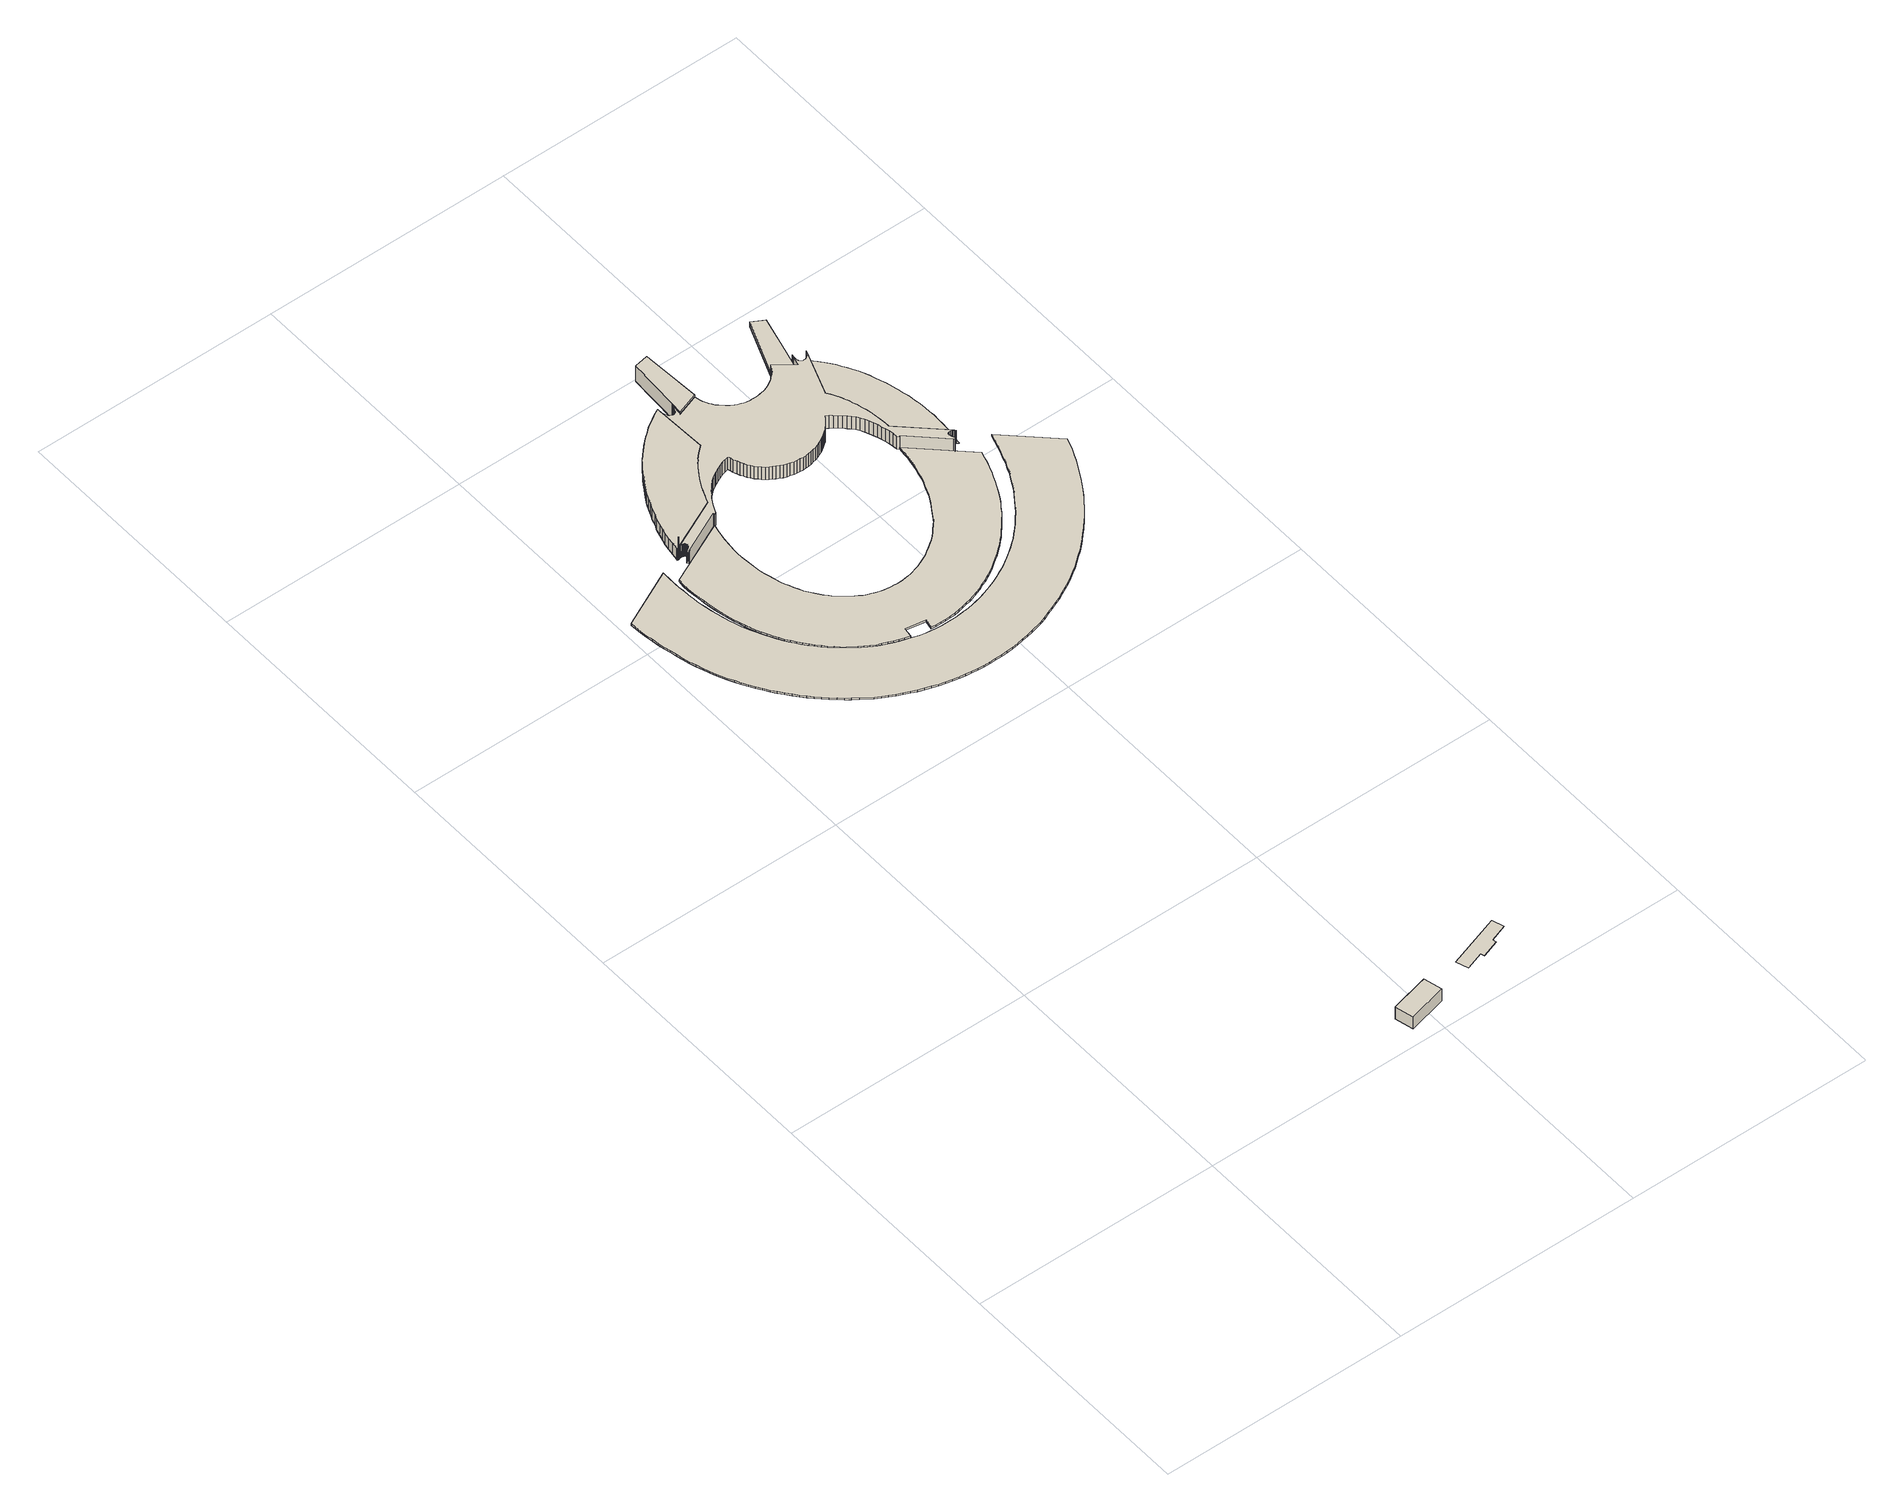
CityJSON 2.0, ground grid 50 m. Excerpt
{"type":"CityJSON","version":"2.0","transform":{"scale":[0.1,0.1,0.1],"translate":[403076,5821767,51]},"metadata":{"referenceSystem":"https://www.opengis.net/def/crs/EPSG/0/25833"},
"CityObjects":{
"building1":{"type":"Building","attributes":{"Gemeindeschluessel":"11000010","BezugspunktDach":"2200","function":"31001_2612","measuredHeight":3,"storeysAboveGround":1},"address":[{"country":"Germany","locality":"Berlin","thoroughfareNumber":"99 (20)","thoroughfareName":"Eisenacher Straße"}],"geometry":[{"type":"Solid","lod":"1","boundaries":[[[[0,1,2,3]],[[4,5,6,7]],[[4,7,3,2]],[[5,4,2,1]],[[6,5,1,0]],[[7,6,0,3]]]]}]},
"building2":{"type":"Building","attributes":{"Gemeindeschluessel":"11000010","BezugspunktDach":"2200","function":"31001_2081","measuredHeight":0.055,"storeysAboveGround":1},"address":[{"country":"Germany","locality":"Berlin","thoroughfareNumber":"99 (21)","thoroughfareName":"Eisenacher Straße"}],"geometry":[{"type":"Solid","lod":"1","boundaries":[[[[8,9,10,11,12,13,14,15]],[[16,17,18,19,20,21,22,23]],[[16,23,15,14]],[[17,16,14,13]],[[18,17,13,12]],[[19,18,12,11]],[[20,19,11,10]],[[21,20,10,9]],[[22,21,9,8]],[[23,22,8,15]]]]}]},
"building3":{"type":"Building","attributes":{"name":"Arena","Gemeindeschluessel":"11000010","BezugspunktDach":"2200","function":"31001_3030","measuredHeight":2.85,"storeysAboveGround":1},"address":[{"country":"Germany","locality":"Berlin","thoroughfareNumber":"44 (5)","thoroughfareName":"Blumberger Damm"}],"geometry":[{"type":"Solid","lod":"1","boundaries":[[[[24,25,26,27,28,29,30,31,32,33,34,35,36,37,38,39,40,41,42,43,44,45,46,47,48,49,50,51,52,53,54,55,56,57,58,59,60,61,62,63,64,65,66,67,68,69,70,71,72,73,74,75,76,77]],[[78,79,80,81,82,83,84,85,86,87,88,89,90,91,92,93,94,95,96,97,98,99,100,101,102,103,104,105,106,107,108,109,110,111,112,113,114,115,116,117,118,119,120,121,122,123,124,125,126,127,128,129,130,131]],[[78,131,77,76]],[[79,78,76,75]],[[80,79,75,74]],[[81,80,74,73]],[[82,81,73,72]],[[83,82,72,71]],[[84,83,71,70]],[[85,84,70,69]],[[86,85,69,68]],[[87,86,68,67]],[[88,87,67,66]],[[89,88,66,65]],[[90,89,65,64]],[[91,90,64,63]],[[92,91,63,62]],[[93,92,62,61]],[[94,93,61,60]],[[95,94,60,59]],[[96,95,59,58]],[[97,96,58,57]],[[98,97,57,56]],[[99,98,56,55]],[[100,99,55,54]],[[101,100,54,53]],[[102,101,53,52]],[[103,102,52,51]],[[104,103,51,50]],[[105,104,50,49]],[[106,105,49,48]],[[107,106,48,47]],[[108,107,47,46]],[[109,108,46,45]],[[110,109,45,44]],[[111,110,44,43]],[[112,111,43,42]],[[113,112,42,41]],[[114,113,41,40]],[[115,114,40,39]],[[116,115,39,38]],[[117,116,38,37]],[[118,117,37,36]],[[119,118,36,35]],[[120,119,35,34]],[[121,120,34,33]],[[122,121,33,32]],[[123,122,32,31]],[[124,123,31,30]],[[125,124,30,29]],[[126,125,29,28]],[[127,126,28,27]],[[128,127,27,26]],[[129,128,26,25]],[[130,129,25,24]],[[131,130,24,77]]]]}]},
"building4":{"type":"Building","attributes":{"Gemeindeschluessel":"11000010","BezugspunktDach":"2200","function":"31001_3030","measuredHeight":0.426,"storeysAboveGround":1},"address":[{"country":"Germany","locality":"Berlin","thoroughfareNumber":"44 (7)","thoroughfareName":"Blumberger Damm"}],"geometry":[{"type":"Solid","lod":"1","boundaries":[[[[132,133,134,135,136,137,138,139,140,141,142,143,144,145,146,147,148,149,150,151,152,153,154,155,156,157,158,159,160,161,162,163,164,165,166,167,168,169,170,171,172,173,174,175,176,177,178,179,180,181,182,183,184,185,186,187,188,189,190,191,192,193,194,195,196,197,198,199,200,201,202,203,204,205,206,207,208,209,210,211,212,213,214,215,216,217,218,219,220,221,222,223,224,225,226,227,228,229,230,231,232,233,234,235,236,237,238,239,240,241,242,243,244,245,246,247,248,249,250,251,252,253,254,255,256,257,258,259,260,261,262,263,264,265,266,267,268,269,270,271,272,273,274,275,276,277,278,279,280,281,282,283,284,285,286,287,288,289,290,291,292,293,294,295,296,297,298,299,300,301,302,303,304,305,306,307]],[[308,309,310,311,312,313,314,315,316,317,318,319,320,321,322,323,324,325,326,327,328,329,330,331,332,333,334,335,336,337,338,339,340,341,342,343,344,345,346,347,348,349,350,351,352,353,354,355,356,357,358,359,360,361,362,363,364,365,366,367,368,369,370,371,372,373,374,375,376,377,378,379,380,381,382,383,384,385,386,387,388,389,390,391,392,393,394,395,396,397,398,399,400,401,402,403,404,405,406,407,408,409,410,411,412,413,414,415,416,417,418,419,420,421,422,423,424,425,426,427,428,429,430,431,432,433,434,435,436,437,438,439,440,441,442,443,444,445,446,447,448,449,450,451,452,453,454,455,456,457,458,459,460,461,462,463,464,465,466,467,468,469,470,471,472,473,474,475,476,477,478,479,480,481,482,483]],[[308,483,307,306]],[[309,308,306,305]],[[310,309,305,304]],[[311,310,304,303]],[[312,311,303,302]],[[313,312,302,301]],[[314,313,301,300]],[[315,314,300,299]],[[316,315,299,298]],[[317,316,298,297]],[[318,317,297,296]],[[319,318,296,295]],[[320,319,295,294]],[[321,320,294,293]],[[322,321,293,292]],[[323,322,292,291]],[[324,323,291,290]],[[325,324,290,289]],[[326,325,289,288]],[[327,326,288,287]],[[328,327,287,286]],[[329,328,286,285]],[[330,329,285,284]],[[331,330,284,283]],[[332,331,283,282]],[[333,332,282,281]],[[334,333,281,280]],[[335,334,280,279]],[[336,335,279,278]],[[337,336,278,277]],[[338,337,277,276]],[[339,338,276,275]],[[340,339,275,274]],[[341,340,274,273]],[[342,341,273,272]],[[343,342,272,271]],[[344,343,271,270]],[[345,344,270,269]],[[346,345,269,268]],[[347,346,268,267]],[[348,347,267,266]],[[349,348,266,265]],[[350,349,265,264]],[[351,350,264,263]],[[352,351,263,262]],[[353,352,262,261]],[[354,353,261,260]],[[355,354,260,259]],[[356,355,259,258]],[[357,356,258,257]],[[358,357,257,256]],[[359,358,256,255]],[[360,359,255,254]],[[361,360,254,253]],[[362,361,253,252]],[[363,362,252,251]],[[364,363,251,250]],[[365,364,250,249]],[[366,365,249,248]],[[367,366,248,247]],[[368,367,247,246]],[[369,368,246,245]],[[370,369,245,244]],[[371,370,244,243]],[[372,371,243,242]],[[373,372,242,241]],[[374,373,241,240]],[[375,374,240,239]],[[376,375,239,238]],[[377,376,238,237]],[[378,377,237,236]],[[379,378,236,235]],[[380,379,235,234]],[[381,380,234,233]],[[382,381,233,232]],[[383,382,232,231]],[[384,383,231,230]],[[385,384,230,229]],[[386,385,229,228]],[[387,386,228,227]],[[388,387,227,226]],[[389,388,226,225]],[[390,389,225,224]],[[391,390,224,223]],[[392,391,223,222]],[[393,392,222,221]],[[394,393,221,220]],[[395,394,220,219]],[[396,395,219,218]],[[397,396,218,217]],[[398,397,217,216]],[[399,398,216,215]],[[400,399,215,214]],[[401,400,214,213]],[[402,401,213,212]],[[403,402,212,211]],[[404,403,211,210]],[[405,404,210,209]],[[406,405,209,208]],[[407,406,208,207]],[[408,407,207,206]],[[409,408,206,205]],[[410,409,205,204]],[[411,410,204,203]],[[412,411,203,202]],[[413,412,202,201]],[[414,413,201,200]],[[415,414,200,199]],[[416,415,199,198]],[[417,416,198,197]],[[418,417,197,196]],[[419,418,196,195]],[[420,419,195,194]],[[421,420,194,193]],[[422,421,193,192]],[[423,422,192,191]],[[424,423,191,190]],[[425,424,190,189]],[[426,425,189,188]],[[427,426,188,187]],[[428,427,187,186]],[[429,428,186,185]],[[430,429,185,184]],[[431,430,184,183]],[[432,431,183,182]],[[433,432,182,181]],[[434,433,181,180]],[[435,434,180,179]],[[436,435,179,178]],[[437,436,178,177]],[[438,437,177,176]],[[439,438,176,175]],[[440,439,175,174]],[[441,440,174,173]],[[442,441,173,172]],[[443,442,172,171]],[[444,443,171,170]],[[445,444,170,169]],[[446,445,169,168]],[[447,446,168,167]],[[448,447,167,166]],[[449,448,166,165]],[[450,449,165,164]],[[451,450,164,163]],[[452,451,163,162]],[[453,452,162,161]],[[454,453,161,160]],[[455,454,160,159]],[[456,455,159,158]],[[457,456,158,157]],[[458,457,157,156]],[[459,458,156,155]],[[460,459,155,154]],[[461,460,154,153]],[[462,461,153,152]],[[463,462,152,151]],[[464,463,151,150]],[[465,464,150,149]],[[466,465,149,148]],[[467,466,148,147]],[[468,467,147,146]],[[469,468,146,145]],[[470,469,145,144]],[[471,470,144,143]],[[472,471,143,142]],[[473,472,142,141]],[[474,473,141,140]],[[475,474,140,139]],[[476,475,139,138]],[[477,476,138,137]],[[478,477,137,136]],[[479,478,136,135]],[[480,479,135,134]],[[481,480,134,133]],[[482,481,133,132]],[[483,482,132,307]]]]}]},
"building5":{"type":"Building","attributes":{"Gemeindeschluessel":"11000010","BezugspunktDach":"2200","function":"31001_3030","measuredHeight":0.439,"storeysAboveGround":1},"address":[{"country":"Germany","locality":"Berlin","thoroughfareNumber":"44 (6)","thoroughfareName":"Blumberger Damm"}],"geometry":[{"type":"Solid","lod":"1","boundaries":[[[[484,485,486,487,488,489,490,491,492,493,494,495,496,497,498,499,500,501,502,503,504,505,506,507,508,509,510,511,512,513,514,515,516,517,518,519,520,521,522,523,524,525,526,527,528,529,530,531,532,533,534,535,536,537,538,539,540,541,542,543,544,545,546,547,548,549,550,551,552,553,554,555,556,557,558,559,560,561,562,563,564,565,566,567,568,569,570,571,572,573,574,575,576,577,578,579,580,581,582,583,584,585,586,587,588,589,590,591,592,593,594,595,596,597,598,599,600,601,602,603,604,605,606,607,608,609,610,611,612,613,614,615,616,617,618,619,620,621,622,623,624,625,626,627,628,629,630,631,632,633,634,635,636,637,638,639]],[[640,641,642,643,644,645,646,647,648,649,650,651,652,653,654,655,656,657,658,659,660,661,662,663,664,665,666,667,668,669,670,671,672,673,674,675,676,677,678,679,680,681,682,683,684,685,686,687,688,689,690,691,692,693,694,695,696,697,698,699,700,701,702,703,704,705,706,707,708,709,710,711,712,713,714,715,716,717,718,719,720,721,722,723,724,725,726,727,728,729,730,731,732,733,734,735,736,737,738,739,740,741,742,743,744,745,746,747,748,749,750,751,752,753,754,755,756,757,758,759,760,761,762,763,764,765,766,767,768,769,770,771,772,773,774,775,776,777,778,779,780,781,782,783,784,785,786,787,788,789,790,791,792,793,794,795]],[[640,795,639,638]],[[641,640,638,637]],[[642,641,637,636]],[[643,642,636,635]],[[644,643,635,634]],[[645,644,634,633]],[[646,645,633,632]],[[647,646,632,631]],[[648,647,631,630]],[[649,648,630,629]],[[650,649,629,628]],[[651,650,628,627]],[[652,651,627,626]],[[653,652,626,625]],[[654,653,625,624]],[[655,654,624,623]],[[656,655,623,622]],[[657,656,622,621]],[[658,657,621,620]],[[659,658,620,619]],[[660,659,619,618]],[[661,660,618,617]],[[662,661,617,616]],[[663,662,616,615]],[[664,663,615,614]],[[665,664,614,613]],[[666,665,613,612]],[[667,666,612,611]],[[668,667,611,610]],[[669,668,610,609]],[[670,669,609,608]],[[671,670,608,607]],[[672,671,607,606]],[[673,672,606,605]],[[674,673,605,604]],[[675,674,604,603]],[[676,675,603,602]],[[677,676,602,601]],[[678,677,601,600]],[[679,678,600,599]],[[680,679,599,598]],[[681,680,598,597]],[[682,681,597,596]],[[683,682,596,595]],[[684,683,595,594]],[[685,684,594,593]],[[686,685,593,592]],[[687,686,592,591]],[[688,687,591,590]],[[689,688,590,589]],[[690,689,589,588]],[[691,690,588,587]],[[692,691,587,586]],[[693,692,586,585]],[[694,693,585,584]],[[695,694,584,583]],[[696,695,583,582]],[[697,696,582,581]],[[698,697,581,580]],[[699,698,580,579]],[[700,699,579,578]],[[701,700,578,577]],[[702,701,577,576]],[[703,702,576,575]],[[704,703,575,574]],[[705,704,574,573]],[[706,705,573,572]],[[707,706,572,571]],[[708,707,571,570]],[[709,708,570,569]],[[710,709,569,568]],[[711,710,568,567]],[[712,711,567,566]],[[713,712,566,565]],[[714,713,565,564]],[[715,714,564,563]],[[716,715,563,562]],[[717,716,562,561]],[[718,717,561,560]],[[719,718,560,559]],[[720,719,559,558]],[[721,720,558,557]],[[722,721,557,556]],[[723,722,556,555]],[[724,723,555,554]],[[725,724,554,553]],[[726,725,553,552]],[[727,726,552,551]],[[728,727,551,550]],[[729,728,550,549]],[[730,729,549,548]],[[731,730,548,547]],[[732,731,547,546]],[[733,732,546,545]],[[734,733,545,544]],[[735,734,544,543]],[[736,735,543,542]],[[737,736,542,541]],[[738,737,541,540]],[[739,738,540,539]],[[740,739,539,538]],[[741,740,538,537]],[[742,741,537,536]],[[743,742,536,535]],[[744,743,535,534]],[[745,744,534,533]],[[746,745,533,532]],[[747,746,532,531]],[[748,747,531,530]],[[749,748,530,529]],[[750,749,529,528]],[[751,750,528,527]],[[752,751,527,526]],[[753,752,526,525]],[[754,753,525,524]],[[755,754,524,523]],[[756,755,523,522]],[[757,756,522,521]],[[758,757,521,520]],[[759,758,520,519]],[[760,759,519,518]],[[761,760,518,517]],[[762,761,517,516]],[[763,762,516,515]],[[764,763,515,514]],[[765,764,514,513]],[[766,765,513,512]],[[767,766,512,511]],[[768,767,511,510]],[[769,768,510,509]],[[770,769,509,508]],[[771,770,508,507]],[[772,771,507,506]],[[773,772,506,505]],[[774,773,505,504]],[[775,774,504,503]],[[776,775,503,502]],[[777,776,502,501]],[[778,777,501,500]],[[779,778,500,499]],[[780,779,499,498]],[[781,780,498,497]],[[782,781,497,496]],[[783,782,496,495]],[[784,783,495,494]],[[785,784,494,493]],[[786,785,493,492]],[[787,786,492,491]],[[788,787,491,490]],[[789,788,490,489]],[[790,789,489,488]],[[791,790,488,487]],[[792,791,487,486]],[[793,792,486,485]],[[794,793,485,484]],[[795,794,484,639]]]]}]},
"building6":{"type":"Building","attributes":{"Gemeindeschluessel":"11000010","function":"51009_1610"},"address":[{"country":"Germany","locality":"Berlin"}],"children":["building6-1","building6-2"]},
"building6-1":{"type":"BuildingPart","attributes":{"BezugspunktDach":"2200","measuredHeight":3.15,"storeysAboveGround":0},"parents":["building6"],"geometry":[{"type":"MultiSurface","lod":"1","boundaries":[[[796,797,798,799,800,801,802,803,804,805,806,807,808,809,810,811,812,813,814,815,816,817,818,819,820,821,822,823,824,825,826,827,828,829,830,831,832,833,834,835,836,837,838,839,840,841,842,843,844,845,846,847,848,849,850,851,852,853,854,855,856,857,858,859,860,861,862,863,864,865,866,867,868,869,870,871,872,873,874,875,876,877,878,879,880,881,882,883,884,885,886,887,888,889,890,891,892,893,894,895,896,897,898,899,900,901,902,903,904,905,906,907,908,909,910,911,912,913,914,915,916,917,918,919,920,921,922,923,924,925,926,927,928,929,930,931,932,933,934,935,936,937,938,939,940,941,942,943,944,945,946,947,948,949,950,951,952,953,954,955,956,957,958,959,960,961,962,963,964,965,966,967,968,969,970,971,972,973,974,975,976,977,978,979,980,981,982,983,984,985,986,987,988,989,990,991,992,993,994,995,996,997,998,999,1000,1001,1002,1003,1004,1005,1006,1007,1008,1009,45,44,43,42,41,40,39,38,37,36,35,34,33,32,31,30,1010,27,26,25,1011]],[[1012,1013,1014,1015,1016,1017,1018,1019,1020,1021,1022,1023,1024,1025,1026,1027,1028,1029,1030,1031,1032,1033,1034,1035,1036,1037,1038,1039,1040,1041,1042,1043,1044,1045,1046,1047,1048,1049,1050,1051,1052,1053,1054,1055,1056,1057,1058,1059,1060,1061,1062,1063,1064,1065,1066,1067,1068,1069,1070,1071,1072,1073,1074,1075,1076,1077,1078,1079,1080,1081,1082,1083,1084,1085,1086,1087,1088,1089,1090,1091,1092,1093,1094,1095,1096,1097,1098,1099,1100,1101,1102,1103,1104,1105,1106,1107,1108,1109,1110,1111,1112,1113,1114,1115,1116,1117,1118,1119,1120,1121,1122,1123,1124,1125,1126,1127,1128,1129,1130,1131,1132,1133,1134,1135,1136,1137,1138,1139,1140,1141,1142,1143,1144,1145,1146,1147,1148,1149,1150,715,1151,1152,1153,1154,1155,1156,1157,1158,1159,1160,1161,1162,1163,1164,1165,1166,1167,1168,1169,1170,1171,1172,1173,1174,1175,1176,1177,1178,1179,1180,1181,1182,1183,1184,1185,1186,1187,1188,1189,1190,1191,1192,1193,1194,1195,1196,1197,1198,1199,1200,1201,1202,1203,1204,1205,1206,1207,1208,1209,1210,1211,1212,1213,1214,1215,1216,1217,1218,1219,1220,1221,1222,1223,1224,641,1225,1226,1227,1228,1229,1230,1231,1232,1233,1234,1235,1236,1237,1238,1239,1240,1241,1242,1243,1244]],[[1012,1244,1011,25]],[[1013,1012,25,26]],[[1014,1013,26,27]],[[1015,1014,27,1010]],[[1016,1015,1010,30]],[[1017,1016,30,31]],[[1018,1017,31,32]],[[1019,1018,32,33]],[[1020,1019,33,34]],[[1021,1020,34,35]],[[1022,1021,35,36]],[[1023,1022,36,37]],[[1024,1023,37,38]],[[1025,1024,38,39]],[[1026,1025,39,40]],[[1027,1026,40,41]],[[1028,1027,41,42]],[[1029,1028,42,43]],[[1030,1029,43,44]],[[1031,1030,44,45]],[[1032,1031,45,1009]],[[1033,1032,1009,1008]],[[1034,1033,1008,1007]],[[1035,1034,1007,1006]],[[1036,1035,1006,1005]],[[1037,1036,1005,1004]],[[1038,1037,1004,1003]],[[1039,1038,1003,1002]],[[1040,1039,1002,1001]],[[1041,1040,1001,1000]],[[1042,1041,1000,999]],[[1043,1042,999,998]],[[1044,1043,998,997]],[[1045,1044,997,996]],[[1046,1045,996,995]],[[1047,1046,995,994]],[[1048,1047,994,993]],[[1049,1048,993,992]],[[1050,1049,992,991]],[[1051,1050,991,990]],[[1052,1051,990,989]],[[1053,1052,989,988]],[[1054,1053,988,987]],[[1055,1054,987,986]],[[1056,1055,986,985]],[[1057,1056,985,984]],[[1058,1057,984,983]],[[1059,1058,983,982]],[[1060,1059,982,981]],[[1061,1060,981,980]],[[1062,1061,980,979]],[[1063,1062,979,978]],[[1064,1063,978,977]],[[1065,1064,977,976]],[[1066,1065,976,975]],[[1067,1066,975,974]],[[1068,1067,974,973]],[[1069,1068,973,972]],[[1070,1069,972,971]],[[1071,1070,971,970]],[[1072,1071,970,969]],[[1073,1072,969,968]],[[1074,1073,968,967]],[[1075,1074,967,966]],[[1076,1075,966,965]],[[1077,1076,965,964]],[[1078,1077,964,963]],[[1079,1078,963,962]],[[1080,1079,962,961]],[[1081,1080,961,960]],[[1082,1081,960,959]],[[1083,1082,959,958]],[[1084,1083,958,957]],[[1085,1084,957,956]],[[1086,1085,956,955]],[[1087,1086,955,954]],[[1088,1087,954,953]],[[1089,1088,953,952]],[[1090,1089,952,951]],[[1091,1090,951,950]],[[1092,1091,950,949]],[[1093,1092,949,948]],[[1094,1093,948,947]],[[1095,1094,947,946]],[[1096,1095,946,945]],[[1097,1096,945,944]],[[1098,1097,944,943]],[[1099,1098,943,942]],[[1100,1099,942,941]],[[1101,1100,941,940]],[[1102,1101,940,939]],[[1103,1102,939,938]],[[1104,1103,938,937]],[[1105,1104,937,936]],[[1106,1105,936,935]],[[1107,1106,935,934]],[[1108,1107,934,933]],[[1109,1108,933,932]],[[1110,1109,932,931]],[[1111,1110,931,930]],[[1112,1111,930,929]],[[1113,1112,929,928]],[[1114,1113,928,927]],[[1115,1114,927,926]],[[1116,1115,926,925]],[[1117,1116,925,924]],[[1118,1117,924,923]],[[1119,1118,923,922]],[[1120,1119,922,921]],[[1121,1120,921,920]],[[1122,1121,920,919]],[[1123,1122,919,918]],[[1124,1123,918,917]],[[1125,1124,917,916]],[[1126,1125,916,915]],[[1127,1126,915,914]],[[1128,1127,914,913]],[[1129,1128,913,912]],[[1130,1129,912,911]],[[1131,1130,911,910]],[[1132,1131,910,909]],[[1133,1132,909,908]],[[1134,1133,908,907]],[[1135,1134,907,906]],[[1136,1135,906,905]],[[1137,1136,905,904]],[[1138,1137,904,903]],[[1139,1138,903,902]],[[1140,1139,902,901]],[[1141,1140,901,900]],[[1142,1141,900,899]],[[1143,1142,899,898]],[[1144,1143,898,897]],[[1145,1144,897,896]],[[1146,1145,896,895]],[[1147,1146,895,894]],[[1148,1147,894,893]],[[1149,1148,893,892]],[[1150,1149,892,891]],[[715,1150,891,890]],[[1151,715,890,889]],[[1152,1151,889,888]],[[1153,1152,888,887]],[[1154,1153,887,886]],[[1155,1154,886,885]],[[1156,1155,885,884]],[[1157,1156,884,883]],[[1158,1157,883,882]],[[1159,1158,882,881]],[[1160,1159,881,880]],[[1161,1160,880,879]],[[1162,1161,879,878]],[[1163,1162,878,877]],[[1164,1163,877,876]],[[1165,1164,876,875]],[[1166,1165,875,874]],[[1167,1166,874,873]],[[1168,1167,873,872]],[[1169,1168,872,871]],[[1170,1169,871,870]],[[1171,1170,870,869]],[[1172,1171,869,868]],[[1173,1172,868,867]],[[1174,1173,867,866]],[[1175,1174,866,865]],[[1176,1175,865,864]],[[1177,1176,864,863]],[[1178,1177,863,862]],[[1179,1178,862,861]],[[1180,1179,861,860]],[[1181,1180,860,859]],[[1182,1181,859,858]],[[1183,1182,858,857]],[[1184,1183,857,856]],[[1185,1184,856,855]],[[1186,1185,855,854]],[[1187,1186,854,853]],[[1188,1187,853,852]],[[1189,1188,852,851]],[[1190,1189,851,850]],[[1191,1190,850,849]],[[1192,1191,849,848]],[[1193,1192,848,847]],[[1194,1193,847,846]],[[1195,1194,846,845]],[[1196,1195,845,844]],[[1197,1196,844,843]],[[1198,1197,843,842]],[[1199,1198,842,841]],[[1200,1199,841,840]],[[1201,1200,840,839]],[[1202,1201,839,838]],[[1203,1202,838,837]],[[1204,1203,837,836]],[[1205,1204,836,835]],[[1206,1205,835,834]],[[1207,1206,834,833]],[[1208,1207,833,832]],[[1209,1208,832,831]],[[1210,1209,831,830]],[[1211,1210,830,829]],[[1212,1211,829,828]],[[1213,1212,828,827]],[[1214,1213,827,826]],[[1215,1214,826,825]],[[1216,1215,825,824]],[[1217,1216,824,823]],[[1218,1217,823,822]],[[1219,1218,822,821]],[[1220,1219,821,820]],[[1221,1220,820,819]],[[1222,1221,819,818]],[[1223,1222,818,817]],[[1224,1223,817,816]],[[641,1224,816,815]],[[1225,641,815,814]],[[1226,1225,814,813]],[[1227,1226,813,812]],[[1228,1227,812,811]],[[1229,1228,811,810]],[[1230,1229,810,809]],[[1231,1230,809,808]],[[1232,1231,808,807]],[[1233,1232,807,806]],[[1234,1233,806,805]],[[1235,1234,805,804]],[[1236,1235,804,803]],[[1237,1236,803,802]],[[1238,1237,802,801]],[[1239,1238,801,800]],[[1240,1239,800,799]],[[1241,1240,799,798]],[[1242,798,797]],[[1243,1242,797,796]],[[1244,1243,796,1011]]]}]},
"building6-2":{"type":"BuildingPart","attributes":{"BezugspunktDach":"2200","measuredHeight":3,"storeysAboveGround":0},"parents":["building6"],"geometry":[{"type":"Solid","lod":"1","boundaries":[[[[1245,1246,1247,1248]],[[1249,1250,1246,1245]],[[1248,1247,1250,1249]],[[1245,1248,1249]],[[1246,1250,1247]]]]}]},
"building7":{"type":"Building","attributes":{"Gemeindeschluessel":"11000010","BezugspunktDach":"2200","function":"31001_3030","measuredHeight":3.76,"storeysAboveGround":1},"address":[{"country":"Germany","locality":"Berlin","thoroughfareNumber":"44 (2)","thoroughfareName":"Blumberger Damm"}],"geometry":[{"type":"Solid","lod":"1","boundaries":[[[[1251,1252,1253,1254,1255]],[[1256,1257,1258,1259,1260]],[[1256,1260,1255,1254]],[[1257,1256,1254,1253]],[[1258,1257,1253,1252]],[[1259,1258,1252,1251]],[[1260,1259,1251,1255]]]]}]},
"building8":{"type":"Building","attributes":{"Gemeindeschluessel":"11000010","BezugspunktDach":"2200","function":"31001_3030","measuredHeight":0.107,"storeysAboveGround":1},"address":[{"country":"Germany","locality":"Berlin","thoroughfareNumber":"44 (4)","thoroughfareName":"Blumberger Damm"}],"geometry":[{"type":"Solid","lod":"1","boundaries":[[[[1113,1114,1115,1116,1117,1118,1119,1120,1121,1122,1123,1124,1125,1126,1127,1128,1129,1130,1261,1262,1263,1264,1265,1266,1267,1268,1269,1270,1271,1272,1273,1274,1275,1276,1277,1278,1279,1280,1281,1282,1283,1284,1285,1286,1287,1288,1289,1290,1291,1292,1293,1112]],[[1294,1295,1296,1297,1298,1299,1300,1301,1302,1303,1304,1305,1306,1307,1308,1309,1310,1311,1312,1313,1314,1315,1316,1317,1318,1319,1320,1321,1322,1323,1324,1325,1326,1327,1328,1329,1330,1331,1332,1333,1334,1335,1336,1337,1338,1339,1340,1341,1342,1343,1344,1345]],[[1294,1345,1112,1293]],[[1295,1294,1293,1292]],[[1296,1295,1292,1291]],[[1297,1296,1291,1290]],[[1298,1297,1290,1289]],[[1299,1298,1289,1288]],[[1300,1299,1288,1287]],[[1301,1300,1287,1286]],[[1302,1301,1286,1285]],[[1303,1302,1285,1284]],[[1304,1303,1284,1283]],[[1305,1304,1283,1282]],[[1306,1305,1282,1281]],[[1307,1306,1281,1280]],[[1308,1307,1280,1279]],[[1309,1308,1279,1278]],[[1310,1309,1278,1277]],[[1311,1310,1277,1276]],[[1312,1311,1276,1275]],[[1313,1312,1275,1274]],[[1314,1313,1274,1273]],[[1315,1314,1273,1272]],[[1316,1315,1272,1271]],[[1317,1316,1271,1270]],[[1318,1317,1270,1269]],[[1319,1318,1269,1268]],[[1320,1319,1268,1267]],[[1321,1320,1267,1266]],[[1322,1321,1266,1265]],[[1323,1322,1265,1264]],[[1324,1323,1264,1263]],[[1325,1324,1263,1262]],[[1326,1325,1262,1261]],[[1327,1326,1261,1130]],[[1328,1327,1130,1129]],[[1329,1328,1129,1128]],[[1330,1329,1128,1127]],[[1331,1330,1127,1126]],[[1332,1331,1126,1125]],[[1333,1332,1125,1124]],[[1334,1333,1124,1123]],[[1335,1334,1123,1122]],[[1336,1335,1122,1121]],[[1337,1336,1121,1120]],[[1338,1337,1120,1119]],[[1339,1338,1119,1118]],[[1340,1339,1118,1117]],[[1341,1340,1117,1116]],[[1342,1341,1116,1115]],[[1343,1342,1115,1114]],[[1344,1343,1114,1113]],[[1345,1344,1113,1112]]]]}]},
"building9":{"type":"Building","attributes":{"Gemeindeschluessel":"11000010","BezugspunktDach":"2200","function":"31001_3030","measuredHeight":1.89,"storeysAboveGround":1},"address":[{"country":"Germany","locality":"Berlin","thoroughfareNumber":"44 (3)","thoroughfareName":"Blumberger Damm"}],"geometry":[{"type":"Solid","lod":"1","boundaries":[[[[1346,1347,1348,1349,1350,1351,1352]],[[1353,1354,1355,1356,1357,1358,1359]],[[1353,1359,1352,1351]],[[1354,1353,1351,1350]],[[1355,1354,1350,1349]],[[1356,1355,1349,1348]],[[1357,1356,1348,1347]],[[1358,1357,1347,1346]],[[1359,1358,1346,1352]]]]}]}
},
"vertices":[
[433,1,72],[510,21,72],[501,57,72],[424,38,72],[501,57,42],[510,21,42],[433,1,42],[424,38,42],
[594,53,40],[630,65,40],[632,58,40],[667,70,40],[665,77,40],[700,89,40],[692,113,40],[586,77,40],[692,113,39],[700,89,39],[665,77,39],[667,70,39],[632,58,39],[630,65,39],[594,53,39],[586,77,39],
[174,1633,33],[178,1635,33],[278,1683,33],[281,1692,33],[284,1699,33],[287,1706,33],[288,1708,33],[288,1709,33],[292,1717,33],[297,1726,33],[301,1734,33],[306,1742,33],[311,1749,33],[315,1755,33],[320,1762,33],[326,1768,33],[327,1770,33],[331,1774,33],[337,1780,33],[344,1786,33],[350,1791,33],[346,1899,33],[346,1900,33],[343,1899,33],[334,1894,33],[325,1888,33],[316,1883,33],[307,1877,33],[299,1870,33],[291,1864,33],[283,1857,33],[276,1850,33],[268,1842,33],[261,1835,33],[254,1827,33],[248,1819,33],[242,1811,33],[236,1802,33],[230,1793,33],[224,1784,33],[218,1774,33],[212,1763,33],[207,1752,33],[202,1741,33],[197,1730,33],[193,1718,33],[188,1707,33],[185,1695,33],[181,1683,33],[178,1672,33],[176,1660,33],[174,1648,33],[172,1635,33],[171,1632,33],[172,1635,5],[174,1648,5],[176,1660,5],[178,1672,5],[181,1683,5],[185,1695,5],[188,1707,5],[193,1718,5],[197,1730,5],[202,1741,5],[207,1752,5],[212,1763,5],[218,1774,5],[224,1784,5],[230,1793,5],[236,1802,5],[242,1811,5],[248,1819,5],[254,1827,5],[261,1835,5],[268,1842,5],[276,1850,5],[283,1857,5],[291,1864,5],[299,1870,5],[307,1877,5],[316,1883,5],[325,1888,5],[334,1894,5],[343,1899,5],[346,1900,5],[346,1899,5],[350,1791,5],[344,1786,5],[337,1780,5],[331,1774,5],[327,1770,5],[326,1768,5],[320,1762,5],[315,1755,5],[311,1749,5],[306,1742,5],[301,1734,5],[297,1726,5],[292,1717,5],[288,1709,5],[288,1708,5],[287,1706,5],[284,1699,5],[281,1692,5],[278,1683,5],[178,1635,5],[174,1633,5],[171,1632,5],
[8,1533,28],[10,1514,28],[12,1501,28],[14,1488,28],[16,1475,28],[19,1462,28],[22,1449,28],[25,1436,28],[28,1423,28],[32,1410,28],[37,1397,28],[41,1385,28],[46,1372,28],[54,1354,28],[60,1342,28],[65,1331,28],[72,1320,28],[78,1309,28],[85,1299,28],[92,1288,28],[99,1278,28],[107,1268,28],[115,1258,28],[123,1248,28],[131,1239,28],[140,1230,28],[149,1221,28],[158,1212,28],[168,1204,28],[177,1195,28],[187,1188,28],[197,1180,28],[217,1166,28],[228,1160,28],[239,1154,28],[250,1148,28],[261,1143,28],[273,1138,28],[284,1133,28],[296,1129,28],[308,1125,28],[320,1121,28],[332,1118,28],[345,1115,28],[357,1113,28],[369,1111,28],[381,1109,28],[394,1108,28],[406,1107,28],[419,1107,28],[431,1107,28],[444,1107,28],[456,1108,28],[469,1109,28],[481,1111,28],[494,1113,28],[506,1115,28],[518,1118,28],[541,1124,28],[553,1128,28],[565,1133,28],[577,1138,28],[589,1143,28],[600,1148,28],[612,1154,28],[623,1160,28],[634,1166,28],[645,1173,28],[655,1180,28],[666,1187,28],[676,1195,28],[686,1203,28],[696,1211,28],[705,1219,28],[714,1228,28],[723,1237,28],[732,1246,28],[746,1261,28],[754,1271,28],[762,1282,28],[770,1292,28],[778,1303,28],[786,1315,28],[793,1326,28],[800,1337,28],[806,1349,28],[813,1361,28],[819,1373,28],[824,1385,28],[830,1397,28],[839,1421,28],[747,1509,28],[739,1483,28],[735,1470,28],[730,1458,28],[726,1446,28],[721,1435,28],[716,1423,28],[710,1412,28],[704,1401,28],[698,1390,28],[691,1380,28],[684,1369,28],[677,1359,28],[669,1349,28],[656,1333,28],[649,1325,28],[641,1317,28],[633,1309,28],[625,1301,28],[616,1294,28],[608,1287,28],[599,1281,28],[589,1274,28],[580,1268,28],[571,1262,28],[561,1257,28],[551,1252,28],[541,1247,28],[531,1243,28],[520,1239,28],[497,1231,28],[488,1229,28],[478,1227,28],[468,1225,28],[458,1224,28],[448,1223,28],[438,1222,28],[428,1222,28],[417,1222,28],[407,1222,28],[397,1223,28],[387,1224,28],[375,1226,28],[365,1228,28],[356,1231,28],[346,1234,28],[336,1237,28],[326,1240,28],[317,1244,28],[308,1248,28],[298,1252,28],[289,1257,28],[281,1262,28],[272,1268,28],[253,1282,28],[245,1289,28],[236,1296,28],[228,1304,28],[220,1312,28],[213,1320,28],[205,1328,28],[198,1337,28],[192,1346,28],[185,1355,28],[179,1364,28],[173,1374,28],[168,1384,28],[163,1393,28],[158,1404,28],[153,1414,28],[146,1432,28],[142,1444,28],[138,1456,28],[135,1468,28],[132,1481,28],[129,1493,28],[127,1505,28],[125,1518,28],[124,1530,28],[123,1543,28],[122,1556,28],[121,1568,28],[121,1588,28],[122,1608,28],[7,1552,28],[122,1608,24],[121,1588,24],[121,1568,24],[122,1556,24],[123,1543,24],[124,1530,24],[125,1518,24],[127,1505,24],[129,1493,24],[132,1481,24],[135,1468,24],[138,1456,24],[142,1444,24],[146,1432,24],[153,1414,24],[158,1404,24],[163,1393,24],[168,1384,24],[173,1374,24],[179,1364,24],[185,1355,24],[192,1346,24],[198,1337,24],[205,1328,24],[213,1320,24],[220,1312,24],[228,1304,24],[236,1296,24],[245,1289,24],[253,1282,24],[272,1268,24],[281,1262,24],[289,1257,24],[298,1252,24],[308,1248,24],[317,1244,24],[326,1240,24],[336,1237,24],[346,1234,24],[356,1231,24],[365,1228,24],[375,1226,24],[387,1224,24],[397,1223,24],[407,1222,24],[417,1222,24],[428,1222,24],[438,1222,24],[448,1223,24],[458,1224,24],[468,1225,24],[478,1227,24],[488,1229,24],[497,1231,24],[520,1239,24],[531,1243,24],[541,1247,24],[551,1252,24],[561,1257,24],[571,1262,24],[580,1268,24],[589,1274,24],[599,1281,24],[608,1287,24],[616,1294,24],[625,1301,24],[633,1309,24],[641,1317,24],[649,1325,24],[656,1333,24],[669,1349,24],[677,1359,24],[684,1369,24],[691,1380,24],[698,1390,24],[704,1401,24],[710,1412,24],[716,1423,24],[721,1435,24],[726,1446,24],[730,1458,24],[735,1470,24],[739,1483,24],[747,1509,24],[839,1421,24],[830,1397,24],[824,1385,24],[819,1373,24],[813,1361,24],[806,1349,24],[800,1337,24],[793,1326,24],[786,1315,24],[778,1303,24],[770,1292,24],[762,1282,24],[754,1271,24],[746,1261,24],[732,1246,24],[723,1237,24],[714,1228,24],[705,1219,24],[696,1211,24],[686,1203,24],[676,1195,24],[666,1187,24],[655,1180,24],[645,1173,24],[634,1166,24],[623,1160,24],[612,1154,24],[600,1148,24],[589,1143,24],[577,1138,24],[565,1133,24],[553,1128,24],[541,1124,24],[518,1118,24],[506,1115,24],[494,1113,24],[481,1111,24],[469,1109,24],[456,1108,24],[444,1107,24],[431,1107,24],[419,1107,24],[406,1107,24],[394,1108,24],[381,1109,24],[369,1111,24],[357,1113,24],[345,1115,24],[332,1118,24],[320,1121,24],[308,1125,24],[296,1129,24],[284,1133,24],[273,1138,24],[261,1143,24],[250,1148,24],[239,1154,24],[228,1160,24],[217,1166,24],[197,1180,24],[187,1188,24],[177,1195,24],[168,1204,24],[158,1212,24],[149,1221,24],[140,1230,24],[131,1239,24],[123,1248,24],[115,1258,24],[107,1268,24],[99,1278,24],[92,1288,24],[85,1299,24],[78,1309,24],[72,1320,24],[65,1331,24],[60,1342,24],[54,1354,24],[46,1372,24],[41,1385,24],[37,1397,24],[32,1410,24],[28,1423,24],[25,1436,24],[22,1449,24],[19,1462,24],[16,1475,24],[14,1488,24],[12,1501,24],[10,1514,24],[8,1533,24],[7,1552,24],
[144,1569,6],[145,1556,6],[146,1543,6],[147,1531,6],[149,1518,6],[151,1506,6],[153,1493,6],[156,1481,6],[159,1468,6],[163,1456,6],[166,1444,6],[173,1426,6],[177,1416,6],[182,1406,6],[187,1397,6],[192,1388,6],[197,1379,6],[203,1370,6],[209,1361,6],[215,1353,6],[222,1345,6],[228,1337,6],[236,1329,6],[243,1321,6],[251,1314,6],[258,1307,6],[266,1301,6],[282,1289,6],[291,1283,6],[299,1278,6],[308,1273,6],[317,1269,6],[327,1265,6],[336,1261,6],[346,1258,6],[355,1255,6],[365,1252,6],[368,1271,6],[408,1264,6],[405,1246,6],[415,1245,6],[425,1245,6],[435,1245,6],[445,1245,6],[456,1246,6],[466,1248,6],[475,1250,6],[485,1252,6],[495,1254,6],[514,1261,6],[523,1264,6],[533,1269,6],[542,1273,6],[552,1278,6],[561,1283,6],[570,1289,6],[579,1295,6],[587,1301,6],[596,1307,6],[604,1314,6],[612,1321,6],[619,1328,6],[627,1335,6],[634,1343,6],[641,1351,6],[654,1367,6],[661,1376,6],[667,1386,6],[674,1395,6],[680,1405,6],[686,1416,6],[691,1426,6],[696,1436,6],[701,1447,6],[706,1458,6],[710,1469,6],[714,1480,6],[717,1491,6],[721,1503,6],[622,1598,6],[620,1584,6],[619,1574,6],[617,1563,6],[615,1553,6],[613,1543,6],[610,1533,6],[607,1522,6],[604,1513,6],[600,1503,6],[596,1493,6],[592,1483,6],[587,1474,6],[582,1465,6],[576,1456,6],[565,1439,6],[560,1432,6],[554,1425,6],[548,1419,6],[542,1412,6],[536,1406,6],[529,1400,6],[522,1395,6],[515,1390,6],[507,1385,6],[500,1380,6],[492,1376,6],[474,1368,6],[467,1366,6],[460,1364,6],[453,1362,6],[446,1361,6],[439,1360,6],[432,1359,6],[424,1359,6],[417,1360,6],[410,1360,6],[403,1361,6],[396,1362,6],[389,1364,6],[382,1366,6],[375,1369,6],[369,1371,6],[362,1374,6],[356,1378,6],[350,1382,6],[344,1386,6],[338,1390,6],[323,1403,6],[317,1410,6],[311,1416,6],[306,1423,6],[301,1430,6],[296,1438,6],[291,1445,6],[287,1453,6],[283,1461,6],[280,1469,6],[276,1477,6],[273,1486,6],[268,1505,6],[265,1515,6],[263,1526,6],[262,1536,6],[261,1546,6],[260,1557,6],[259,1567,6],[259,1578,6],[259,1588,6],[260,1599,6],[261,1609,6],[262,1620,6],[264,1630,6],[266,1641,6],[269,1654,6],[145,1595,6],[144,1582,6],[145,1595,2],[269,1654,2],[266,1641,2],[264,1630,2],[262,1620,2],[261,1609,2],[260,1599,2],[259,1588,2],[259,1578,2],[259,1567,2],[260,1557,2],[261,1546,2],[262,1536,2],[263,1526,2],[265,1515,2],[268,1505,2],[273,1486,2],[276,1477,2],[280,1469,2],[283,1461,2],[287,1453,2],[291,1445,2],[296,1438,2],[301,1430,2],[306,1423,2],[311,1416,2],[317,1410,2],[323,1403,2],[338,1390,2],[344,1386,2],[350,1382,2],[356,1378,2],[362,1374,2],[369,1371,2],[375,1369,2],[382,1366,2],[389,1364,2],[396,1362,2],[403,1361,2],[410,1360,2],[417,1360,2],[424,1359,2],[432,1359,2],[439,1360,2],[446,1361,2],[453,1362,2],[460,1364,2],[467,1366,2],[474,1368,2],[492,1376,2],[500,1380,2],[507,1385,2],[515,1390,2],[522,1395,2],[529,1400,2],[536,1406,2],[542,1412,2],[548,1419,2],[554,1425,2],[560,1432,2],[565,1439,2],[576,1456,2],[582,1465,2],[587,1474,2],[592,1483,2],[596,1493,2],[600,1503,2],[604,1513,2],[607,1522,2],[610,1533,2],[613,1543,2],[615,1553,2],[617,1563,2],[619,1574,2],[620,1584,2],[622,1598,2],[721,1503,2],[717,1491,2],[714,1480,2],[710,1469,2],[706,1458,2],[701,1447,2],[696,1436,2],[691,1426,2],[686,1416,2],[680,1405,2],[674,1395,2],[667,1386,2],[661,1376,2],[654,1367,2],[641,1351,2],[634,1343,2],[627,1335,2],[619,1328,2],[612,1321,2],[604,1314,2],[596,1307,2],[587,1301,2],[579,1295,2],[570,1289,2],[561,1283,2],[552,1278,2],[542,1273,2],[533,1269,2],[523,1264,2],[514,1261,2],[495,1254,2],[485,1252,2],[475,1250,2],[466,1248,2],[456,1246,2],[445,1245,2],[435,1245,2],[425,1245,2],[415,1245,2],[405,1246,2],[408,1264,2],[368,1271,2],[365,1252,2],[355,1255,2],[346,1258,2],[336,1261,2],[327,1265,2],[317,1269,2],[308,1273,2],[299,1278,2],[291,1283,2],[282,1289,2],[266,1301,2],[258,1307,2],[251,1314,2],[243,1321,2],[236,1329,2],[228,1337,2],[222,1345,2],[215,1353,2],[209,1361,2],[203,1370,2],[197,1379,2],[192,1388,2],[187,1397,2],[182,1406,2],[177,1416,2],[173,1426,2],[166,1444,2],[163,1456,2],[159,1468,2],[156,1481,2],[153,1493,2],[151,1506,2],[149,1518,2],[147,1531,2],[146,1543,2],[145,1556,2],[144,1569,2],[144,1582,2],
[179,1635,33],[181,1635,33],[184,1635,33],[186,1635,33],[188,1634,33],[189,1634,33],[190,1632,33],[191,1631,33],[191,1630,33],[191,1629,33],[190,1627,33],[190,1626,33],[188,1624,33],[186,1622,33],[185,1621,33],[182,1620,33],[184,1616,33],[186,1617,33],[269,1657,33],[269,1654,33],[273,1656,33],[277,1664,33],[280,1671,33],[284,1678,33],[288,1685,33],[293,1691,33],[298,1698,33],[303,1704,33],[308,1710,33],[314,1716,33],[320,1720,33],[327,1725,33],[333,1728,33],[340,1732,33],[347,1735,33],[354,1738,33],[362,1741,33],[369,1743,33],[371,1737,33],[372,1731,33],[375,1725,33],[377,1719,33],[380,1714,33],[383,1708,33],[387,1703,33],[390,1698,33],[395,1694,33],[399,1689,33],[404,1685,33],[409,1681,33],[414,1678,33],[419,1675,33],[425,1672,33],[430,1669,33],[436,1667,33],[442,1666,33],[448,1664,33],[454,1663,33],[461,1663,33],[467,1662,33],[473,1663,33],[479,1663,33],[485,1664,33],[491,1666,33],[497,1667,33],[503,1669,33],[509,1672,33],[515,1675,33],[520,1678,33],[525,1681,33],[530,1685,33],[535,1689,33],[539,1693,33],[543,1698,33],[547,1703,33],[551,1708,33],[554,1713,33],[560,1709,33],[566,1705,33],[572,1700,33],[578,1695,33],[583,1689,33],[588,1684,33],[593,1678,33],[597,1672,33],[601,1664,33],[604,1657,33],[607,1649,33],[610,1642,33],[612,1634,33],[614,1626,33],[616,1618,33],[617,1610,33],[618,1601,33],[622,1598,33],[622,1601,33],[688,1537,33],[690,1535,33],[693,1538,33],[691,1540,33],[690,1542,33],[689,1544,33],[689,1546,33],[688,1548,33],[688,1549,33],[688,1551,33],[689,1552,33],[690,1553,33],[691,1554,33],[692,1554,33],[693,1554,33],[696,1554,33],[698,1553,33],[700,1552,33],[702,1551,33],[704,1549,33],[702,1552,33],[622,1628,33],[622,1638,33],[621,1648,33],[620,1659,33],[619,1667,33],[619,1669,33],[617,1679,33],[614,1689,33],[612,1699,33],[609,1707,33],[607,1715,33],[603,1723,33],[603,1724,33],[600,1731,33],[596,1739,33],[592,1746,33],[587,1753,33],[623,1848,33],[621,1845,33],[620,1843,33],[618,1840,33],[616,1838,33],[613,1836,33],[612,1835,33],[611,1834,33],[609,1834,33],[607,1834,33],[606,1834,33],[604,1834,33],[603,1835,33],[601,1836,33],[600,1837,33],[599,1839,33],[599,1841,33],[598,1843,33],[598,1846,33],[598,1849,33],[598,1852,33],[599,1855,33],[593,1832,33],[557,1860,33],[554,1855,33],[551,1851,33],[548,1846,33],[544,1842,33],[540,1839,33],[536,1835,33],[532,1832,33],[527,1829,33],[522,1826,33],[517,1824,33],[512,1822,33],[506,1821,33],[501,1820,33],[495,1819,33],[490,1819,33],[484,1819,33],[479,1819,33],[473,1820,33],[468,1821,33],[463,1823,33],[458,1825,33],[453,1827,33],[448,1830,33],[443,1833,33],[439,1837,33],[435,1840,33],[431,1844,33],[427,1848,33],[424,1853,33],[421,1857,33],[419,1862,33],[416,1867,33],[414,1873,33],[413,1878,33],[412,1883,33],[369,1868,33],[371,1892,33],[370,1889,33],[369,1886,33],[369,1884,33],[367,1881,33],[366,1878,33],[365,1877,33],[364,1876,33],[362,1875,33],[360,1874,33],[359,1874,33],[357,1874,33],[355,1875,33],[354,1876,33],[353,1877,33],[351,1878,33],[350,1881,33],[348,1884,33],[347,1888,33],[346,1891,33],[284,1700,33],[176,1634,33],[178,1635,2],[278,1683,2],[281,1692,2],[284,1700,2],[288,1708,2],[288,1709,2],[292,1717,2],[297,1726,2],[301,1734,2],[306,1742,2],[311,1749,2],[315,1755,2],[320,1762,2],[326,1768,2],[327,1770,2],[331,1774,2],[337,1780,2],[344,1786,2],[350,1791,2],[346,1899,2],[346,1891,2],[347,1888,2],[348,1884,2],[350,1881,2],[351,1878,2],[353,1877,2],[354,1876,2],[355,1875,2],[357,1874,2],[359,1874,2],[360,1874,2],[362,1875,2],[364,1876,2],[365,1877,2],[366,1878,2],[367,1881,2],[369,1884,2],[369,1886,2],[370,1889,2],[371,1892,2],[369,1868,2],[412,1883,2],[413,1878,2],[414,1873,2],[416,1867,2],[419,1862,2],[421,1857,2],[424,1853,2],[427,1848,2],[431,1844,2],[435,1840,2],[439,1837,2],[443,1833,2],[448,1830,2],[453,1827,2],[458,1825,2],[463,1823,2],[468,1821,2],[473,1820,2],[479,1819,2],[484,1819,2],[490,1819,2],[495,1819,2],[501,1820,2],[506,1821,2],[512,1822,2],[517,1824,2],[522,1826,2],[527,1829,2],[532,1832,2],[536,1835,2],[540,1839,2],[544,1842,2],[548,1846,2],[551,1851,2],[554,1855,2],[557,1860,2],[593,1832,2],[599,1855,2],[598,1852,2],[598,1849,2],[598,1846,2],[598,1843,2],[599,1841,2],[599,1839,2],[600,1837,2],[601,1836,2],[603,1835,2],[604,1834,2],[606,1834,2],[607,1834,2],[609,1834,2],[611,1834,2],[612,1835,2],[613,1836,2],[616,1838,2],[618,1840,2],[620,1843,2],[621,1845,2],[623,1848,2],[587,1753,2],[592,1746,2],[596,1739,2],[600,1731,2],[603,1724,2],[603,1723,2],[607,1715,2],[609,1707,2],[612,1699,2],[614,1689,2],[617,1679,2],[619,1669,2],[619,1667,2],[620,1659,2],[621,1648,2],[622,1638,2],[622,1628,2],[702,1552,2],[704,1549,2],[702,1551,2],[700,1552,2],[698,1553,2],[696,1554,2],[693,1554,2],[692,1554,2],[691,1554,2],[690,1553,2],[689,1552,2],[688,1551,2],[688,1549,2],[688,1548,2],[689,1546,2],[689,1544,2],[690,1542,2],[691,1540,2],[693,1538,2],[690,1535,2],[688,1537,2],[622,1601,2],[618,1601,2],[617,1610,2],[616,1618,2],[614,1626,2],[612,1634,2],[610,1642,2],[607,1649,2],[604,1657,2],[601,1664,2],[597,1672,2],[593,1678,2],[588,1684,2],[583,1689,2],[578,1695,2],[572,1700,2],[566,1705,2],[560,1709,2],[554,1713,2],[551,1708,2],[547,1703,2],[543,1698,2],[539,1693,2],[535,1689,2],[530,1685,2],[525,1681,2],[520,1678,2],[515,1675,2],[509,1672,2],[503,1669,2],[497,1667,2],[491,1666,2],[485,1664,2],[479,1663,2],[473,1663,2],[467,1662,2],[461,1663,2],[454,1663,2],[448,1664,2],[442,1666,2],[436,1667,2],[430,1669,2],[425,1672,2],[419,1675,2],[414,1678,2],[409,1681,2],[404,1685,2],[399,1689,2],[395,1694,2],[390,1698,2],[387,1703,2],[383,1708,2],[380,1714,2],[377,1719,2],[375,1725,2],[372,1731,2],[371,1737,2],[369,1743,2],[362,1741,2],[354,1738,2],[347,1735,2],[340,1732,2],[333,1728,2],[327,1725,2],[320,1720,2],[314,1716,2],[308,1710,2],[303,1704,2],[298,1698,2],[293,1691,2],[288,1685,2],[284,1678,2],[280,1671,2],[277,1664,2],[273,1656,2],[269,1657,2],[186,1617,2],[184,1616,2],[182,1620,2],[185,1621,2],[186,1622,2],[188,1624,2],[190,1626,2],[190,1627,2],[191,1629,2],[191,1630,2],[191,1631,2],[190,1632,2],[189,1634,2],[188,1634,2],[186,1635,2],[184,1635,2],[181,1635,2],[179,1635,2],[176,1634,2],
[174,1633,58],[174,1633,28],[176,1634,28],[176,1634,58],[175,1634,58],[175,1634,28],
[412,1883,38],[405,2002,38],[377,1997,38],[371,1892,38],[369,1868,38],[371,1892,0],[377,1997,0],[405,2002,0],[412,1883,0],[369,1868,0],
[708,1546,2],[708,1550,2],[710,1561,2],[712,1573,2],[713,1585,2],[714,1598,2],[714,1610,2],[715,1622,2],[714,1634,2],[714,1646,2],[713,1658,2],[711,1670,2],[710,1682,2],[707,1694,2],[705,1706,2],[702,1717,2],[699,1729,2],[695,1740,2],[691,1752,2],[688,1761,2],[684,1771,2],[680,1780,2],[675,1789,2],[670,1798,2],[665,1806,2],[660,1815,2],[654,1823,2],[648,1831,2],[641,1839,2],[635,1846,2],[628,1853,2],[625,1856,2],[625,1853,2],[625,1853,1],[625,1856,1],[628,1853,1],[635,1846,1],[641,1839,1],[648,1831,1],[654,1823,1],[660,1815,1],[665,1806,1],[670,1798,1],[675,1789,1],[680,1780,1],[684,1771,1],[688,1761,1],[691,1752,1],[695,1740,1],[699,1729,1],[702,1717,1],[705,1706,1],[707,1694,1],[710,1682,1],[711,1670,1],[713,1658,1],[714,1646,1],[714,1634,1],[715,1622,1],[714,1610,1],[714,1598,1],[713,1585,1],[712,1573,1],[710,1561,1],[708,1550,1],[708,1546,1],[704,1549,1],[702,1552,1],[622,1628,1],[622,1638,1],[621,1648,1],[620,1659,1],[619,1667,1],[619,1669,1],[617,1679,1],[614,1689,1],[612,1699,1],[609,1707,1],[607,1715,1],[603,1723,1],[603,1724,1],[600,1731,1],[596,1739,1],[592,1746,1],[587,1753,1],
[593,1832,16],[599,1856,16],[609,1894,16],[625,1957,16],[601,1971,16],[579,1916,16],[557,1860,16],[579,1916,5],[601,1971,5],[625,1957,5],[609,1894,5],[599,1856,5],[593,1832,5],[557,1860,5]
]}
